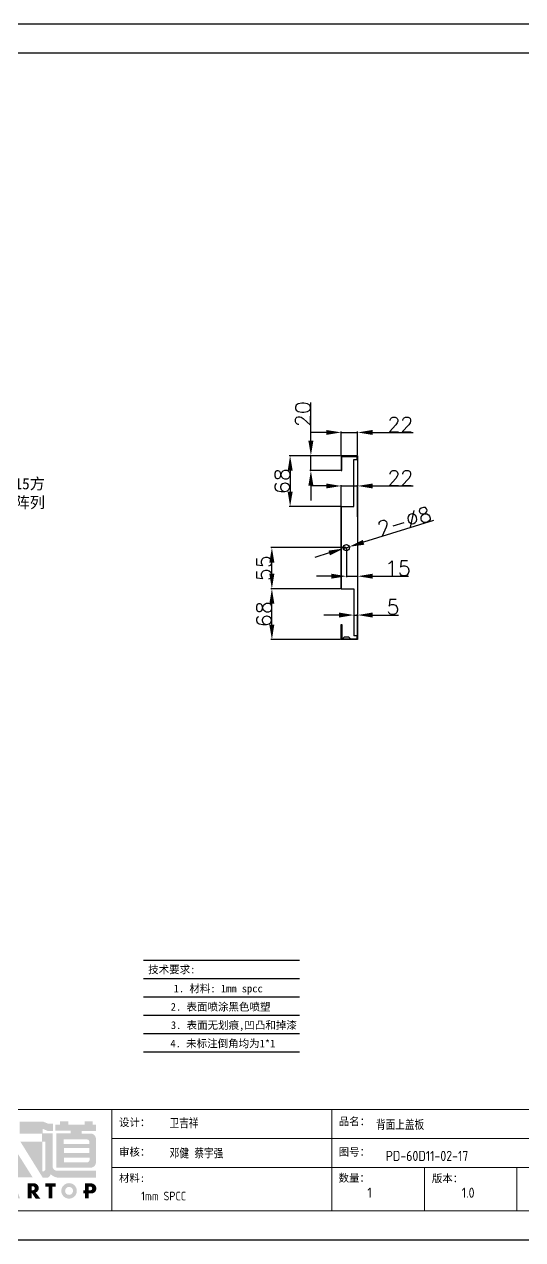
# Model space of a CAD drawing. Header units: millimetres. Extents: x -30327 to 34858, y 4015 to 75103.
# Drawn here: x 17147 to 17813, y 52753 to 54378 of the extents above; entities that cross this region are included whole.
import ezdxf
from ezdxf.enums import TextEntityAlignment as Align

# ---------------------------------------------------------------- set-up
doc = ezdxf.new("R2010")
doc.units = ezdxf.units.MM
doc.layers.add('A-TITLEBLOCK', color=7, linetype='Continuous', lineweight=18)
doc.layers.add('dim', color=2, linetype='Continuous', lineweight=9)
doc.layers.add('print', color=30, linetype='Continuous')
doc.styles.add('GB', font='GBENOR.SHX', dxfattribs={"bigfont": 'gbcbig.shx'})
doc.styles.add('HZ', font='')
doc.styles.add('SLDTEXTSTYLE0', font='simfang.ttf', dxfattribs={"bigfont": 'bigfont'})
doc.styles.get("Standard").update_dxf_attribs({"font": 'txt', "bigfont": 'gbcbig.shx'})
doc.styles.get('HZ').set_extended_font_data('SimSun')
doc.dimstyles.new('ISO-25', dxfattribs={"dimtxt": 20, "dimasz": 20, "dimexe": 1.25, "dimexo": 0.625, "dimtad": 1, "dimtxsty": 'Standard', "dimcen": 2.5, "dimadec": 0, "dimazin": 0, "dimtfac": 1, "dimtmove": 0, "dimatfit": 3, "dimfxl": 0, "dimarcsym": 0})

# ---------------------------------------------------------------- blocks, each defined once
blk = doc.blocks.new('*D355')
at = {"layer": 'Defpoints', "color": 0}
for p in [(17592.5, 53832.5), (17570.5, 53801.4), (17592.5, 53801.4)]:
    blk.add_point(p, dxfattribs=at)
at = {"layer": 'dim', "color": 0, "lineweight": -2}
for p, q in [((17550.5, 53832.5), (17530.5, 53832.5)), ((17570.5, 53802), (17570.5, 53833.8)), ((17570.5, 53832.5), (17592.5, 53832.5)), ((17592.5, 53802), (17592.5, 53833.8)), ((17612.5, 53832.5), (17667, 53832.5))]:
    blk.add_line(p, q, dxfattribs=at)
at = {"layer": 'dim', "color": 0}
for points in [[(17550.5, 53835.8), (17550.5, 53829.2), (17570.5, 53832.5)], [(17612.5, 53835.8), (17612.5, 53829.2), (17592.5, 53832.5)]]:
    blk.add_solid(points, dxfattribs=at)
at = {"layer": 'dim', "color": 0, "lineweight": 9, "insert": (17649.7, 53843.1), "char_height": 20, "attachment_point": 5}
blk.add_mtext('22', dxfattribs=at)
blk = doc.blocks.new('*D356')
at = {"layer": 'Defpoints', "color": 0}
for p in [(17530, 53801.4), (17570.5, 53801.4), (17570.5, 53781.4)]:
    blk.add_point(p, dxfattribs=at)
at = {"layer": 'dim', "color": 0, "lineweight": -2}
for p, q in [((17530, 53821.4), (17530, 53872.6)), ((17569.8, 53801.4), (17528.7, 53801.4)), ((17530, 53781.4), (17530, 53801.4)), ((17569.8, 53781.4), (17528.7, 53781.4)), ((17530, 53761.4), (17530, 53741.4))]:
    blk.add_line(p, q, dxfattribs=at)
at = {"layer": 'dim', "color": 0}
for points in [[(17526.6, 53821.4), (17533.3, 53821.4), (17530, 53801.4)], [(17526.6, 53761.4), (17533.3, 53761.4), (17530, 53781.4)]]:
    blk.add_solid(points, dxfattribs=at)
at = {"layer": 'dim', "color": 0, "lineweight": 9, "insert": (17519.3, 53857), "char_height": 20, "attachment_point": 5, "rotation": 90}
blk.add_mtext('20', dxfattribs=at)
blk = doc.blocks.new('*D363')
at = {"layer": 'Defpoints', "color": 0}
for p in [(17570.5, 53760.9), (17570.5, 53719), (17592.5, 53719)]:
    blk.add_point(p, dxfattribs=at)
at = {"layer": 'dim', "color": 0, "lineweight": -2}
for p, q in [((17570.5, 53719.7), (17570.5, 53762.1)), ((17592.5, 53719.7), (17592.5, 53762.1)), ((17550.5, 53760.9), (17530.5, 53760.9)), ((17570.5, 53760.9), (17592.5, 53760.9)), ((17612.5, 53760.9), (17667, 53760.9))]:
    blk.add_line(p, q, dxfattribs=at)
at = {"layer": 'dim', "color": 0}
for points in [[(17550.5, 53764.2), (17550.5, 53757.6), (17570.5, 53760.9)], [(17612.5, 53764.2), (17612.5, 53757.6), (17592.5, 53760.9)]]:
    blk.add_solid(points, dxfattribs=at)
at = {"layer": 'dim', "color": 0, "lineweight": 9, "insert": (17649.7, 53771.5), "char_height": 20, "attachment_point": 5}
blk.add_mtext('22', dxfattribs=at)
blk = doc.blocks.new('*D364')
at = {"layer": 'Defpoints', "color": 0}
for p in [(17587.5, 53623.4), (17592.5, 53588.2), (17592.5, 53555.4)]:
    blk.add_point(p, dxfattribs=at)
at = {"layer": 'dim', "color": 0, "lineweight": -2}
for p, q in [((17587.5, 53622.8), (17587.5, 53587)), ((17567.5, 53588.2), (17547.5, 53588.2)), ((17587.5, 53588.2), (17592.5, 53588.2)), ((17592.5, 53556), (17592.5, 53589.5)), ((17612.5, 53588.2), (17647, 53588.2))]:
    blk.add_line(p, q, dxfattribs=at)
at = {"layer": 'dim', "color": 0}
for points in [[(17567.5, 53591.6), (17567.5, 53584.9), (17587.5, 53588.2)], [(17612.5, 53591.6), (17612.5, 53584.9), (17592.5, 53588.2)]]:
    blk.add_solid(points, dxfattribs=at)
at = {"layer": 'dim', "color": 0, "lineweight": 9, "insert": (17639.7, 53598.9), "char_height": 20, "attachment_point": 5}
blk.add_mtext('5', dxfattribs=at)
blk = doc.blocks.new('*D372')
at = {"layer": 'Defpoints', "color": 0}
for p in [(17477.8, 53623.4), (17570.5, 53623.4), (17570.5, 53555.4)]:
    blk.add_point(p, dxfattribs=at)
at = {"layer": 'dim', "color": 0, "lineweight": -2}
for p, q in [((17569.8, 53623.4), (17476.5, 53623.4)), ((17477.8, 53575.4), (17477.8, 53603.4)), ((17569.8, 53555.4), (17476.5, 53555.4))]:
    blk.add_line(p, q, dxfattribs=at)
at = {"layer": 'dim', "color": 0}
for points in [[(17474.4, 53603.4), (17481.1, 53603.4), (17477.8, 53623.4)], [(17474.4, 53575.4), (17481.1, 53575.4), (17477.8, 53555.4)]]:
    blk.add_solid(points, dxfattribs=at)
at = {"layer": 'dim', "color": 0, "lineweight": 9, "insert": (17467.2, 53589.4), "char_height": 20, "attachment_point": 5, "rotation": 90}
blk.add_mtext('68', dxfattribs=at)
blk = doc.blocks.new('*D373')
at = {"layer": 'Defpoints', "color": 0}
for p in [(17570.5, 53801.4), (17502.2, 53733.4), (17570.5, 53733.4)]:
    blk.add_point(p, dxfattribs=at)
at = {"layer": 'dim', "color": 0, "lineweight": -2}
for p, q in [((17569.8, 53801.4), (17501, 53801.4)), ((17502.2, 53781.4), (17502.2, 53753.4)), ((17569.8, 53733.4), (17501, 53733.4))]:
    blk.add_line(p, q, dxfattribs=at)
at = {"layer": 'dim', "color": 0}
for points in [[(17498.9, 53781.4), (17505.6, 53781.4), (17502.2, 53801.4)], [(17498.9, 53753.4), (17505.6, 53753.4), (17502.2, 53733.4)]]:
    blk.add_solid(points, dxfattribs=at)
at = {"layer": 'dim', "color": 0, "lineweight": 9, "insert": (17491.6, 53767.4), "char_height": 20, "attachment_point": 5, "rotation": 90}
blk.add_mtext('68', dxfattribs=at)
blk = doc.blocks.new('*D539')
at = {"layer": 'Defpoints', "color": 0}
for p in [(17573.6, 53677.2), (17581.3, 53679.6)]:
    blk.add_point(p, dxfattribs=at)
at = {"layer": 'dim', "color": 0, "lineweight": -2}
for p, q in [((17693.8, 53714.6), (17600.4, 53685.5)), ((17554.5, 53671.3), (17535.4, 53665.3)), ((17573.6, 53677.2), (17581.3, 53679.6))]:
    blk.add_line(p, q, dxfattribs=at)
at = {"layer": 'dim', "color": 0}
for points in [[(17599.4, 53688.7), (17601.4, 53682.3), (17581.3, 53679.6)], [(17553.5, 53674.4), (17555.5, 53668.1), (17573.6, 53677.2)]]:
    blk.add_solid(points, dxfattribs=at)
at = {"layer": 'dim', "color": 0, "insert": (17655, 53713.7), "char_height": 20, "attachment_point": 5, "rotation": 17.291}
blk.add_mtext('2-∅8', dxfattribs=at)
blk = doc.blocks.new('*D540')
at = {"layer": 'Defpoints', "color": 0}
for p in [(17577.5, 53678.4), (17592.5, 53678.6), (17592.5, 53640.2)]:
    blk.add_point(p, dxfattribs=at)
at = {"layer": 'dim', "color": 0, "lineweight": -2}
for p, q in [((17577.5, 53677.8), (17577.5, 53639)), ((17592.5, 53678), (17592.5, 53639)), ((17557.5, 53640.2), (17537.5, 53640.2)), ((17577.5, 53640.2), (17592.5, 53640.2)), ((17612.5, 53640.2), (17660.4, 53640.2))]:
    blk.add_line(p, q, dxfattribs=at)
at = {"layer": 'dim', "color": 0}
for points in [[(17557.5, 53643.5), (17557.5, 53636.9), (17577.5, 53640.2)], [(17612.5, 53643.5), (17612.5, 53636.9), (17592.5, 53640.2)]]:
    blk.add_solid(points, dxfattribs=at)
at = {"layer": 'dim', "color": 0, "insert": (17646.4, 53650.8), "char_height": 20, "attachment_point": 5}
blk.add_mtext('15', dxfattribs=at)
blk = doc.blocks.new('*D541')
at = {"layer": 'Defpoints', "color": 0}
for p in [(17477.8, 53678.4), (17577.5, 53678.4), (17570.5, 53623.4)]:
    blk.add_point(p, dxfattribs=at)
at = {"layer": 'dim', "color": 0, "lineweight": -2}
for p, q in [((17576.8, 53678.4), (17476.5, 53678.4)), ((17477.8, 53643.4), (17477.8, 53658.4)), ((17569.8, 53623.4), (17476.5, 53623.4))]:
    blk.add_line(p, q, dxfattribs=at)
at = {"layer": 'dim', "color": 0}
for points in [[(17474.4, 53658.4), (17481.1, 53658.4), (17477.8, 53678.4)], [(17474.4, 53643.4), (17481.1, 53643.4), (17477.8, 53623.4)]]:
    blk.add_solid(points, dxfattribs=at)
at = {"layer": 'dim', "color": 0, "insert": (17467.2, 53650.9), "char_height": 20, "attachment_point": 5, "rotation": 90}
blk.add_mtext('55', dxfattribs=at)
blk = doc.blocks.new('Dartop Logo')
at = {"true_color": 0xc40018}
h = blk.add_hatch(color=12, dxfattribs=at)
h.set_gradient(color1=(196, 0, 24), color2=(196, 0, 24), tint=1)
h.paths.add_polyline_path([(30.39, -3.87), (33.08, -5.04), (35.99, -5.04), (35.99, -1.19), (33.59, -1.19), (30.46, 0.05), (17.94, 0.05), (17.94, -6.46), (30.12, -6.46), (30.12, -6.59), (30.12, -10.75), (18.31, -10.75), (30.46, -30.31), (32.87, -30.31, 0.279375), (34.63, -28.6), (34.63, -28.51), (34.84, -28.51, 0.143145), (38.15, -30.2), (59.27, -30.2), (59.27, -26.49), (38.06, -26.49, -0.414214), (35.75, -24.18), (35.75, -6.26), (30.39, -6.26)])
h.paths.add_polyline_path([(30.25, -10.84), (31.8, -10.84), (31.8, -26.02, -0.088936), (30.9, -26.94), (30.24, -26.94)], flags=16)
h = blk.add_hatch(color=12, dxfattribs=at)
h.set_gradient(color1=(196, 0, 24), color2=(196, 0, 24), tint=1)
h.paths.add_polyline_path([(59.24, -1.73), (57.36, -1.73), (57.36, 0.06), (53.06, 0.06), (53.06, -1.64), (44.29, -1.64), (44.29, 0.15), (39.7, 0.15), (39.7, -1.67), (37.16, -1.67), (37.16, -4.97), (45.54, -4.97), (45.54, -6.42), (37.73, -6.42), (37.73, -24.88), (56.26, -24.88, 0.414214), (59.15, -21.99), (59.15, -9.35, 0.414214), (56.26, -6.46), (51.36, -6.46), (51.36, -5.03), (59.24, -5.03)])
h.paths.add_polyline_path([(54.21, -9.59, -0.414214), (55.66, -11.04), (55.66, -12.1), (41.79, -12.1), (41.79, -9.59)], flags=16)
h.paths.add_polyline_path([(55.57, -14.33), (55.57, -17.01), (41.88, -17.01), (41.88, -14.33)], flags=16)
h.paths.add_polyline_path([(55.75, -19.43), (55.75, -20.57, -0.414214), (54.3, -22.02), (41.88, -22.02), (41.88, -19.43)], flags=16)
h = blk.add_hatch(color=12, dxfattribs=at)
h.set_gradient(color1=(196, 0, 24), color2=(196, 0, 24), tint=1)
h.paths.add_polyline_path([(12.18, 0), (0, 0), (0, -6.37), (12.18, -6.37)])
h = blk.add_hatch(color=12, dxfattribs=at)
h.set_gradient(color1=(196, 0, 24), color2=(196, 0, 24), tint=1)
h.paths.add_polyline_path([(11.79, -10.83), (0.03, -10.83), (0.03, -30.03)])
h = blk.add_hatch(color=12, dxfattribs=at)
h.set_gradient(color1=(196, 0, 24), color2=(196, 0, 24), tint=1)
h.paths.add_polyline_path([(15.05, -14.31), (5.44, -30.15), (25.01, -30.15)])
at = {"true_color": 0x646464}
h = blk.add_hatch(color=251, dxfattribs=at)
h.set_gradient(color1=(100, 100, 100), color2=(100, 100, 100), tint=1)
h.paths.add_polyline_path([(4.15, -33.43), (0.11, -33.43), (0.11, -41.5), (3.51, -41.5, 0.793016)])
h.paths.add_polyline_path([(3.57, -39.73), (2.16, -39.73), (2.16, -35.19), (3.42, -35.19, -0.671361)], flags=16)
h = blk.add_hatch(color=251, dxfattribs=at)
h.set_gradient(color1=(100, 100, 100), color2=(100, 100, 100), tint=1)
h.paths.add_polyline_path([(15.08, -33.36), (12.78, -33.36), (9.82, -41.51), (12, -41.51), (12.51, -40.06), (15.46, -40.06), (15.99, -41.52), (18.19, -41.52)])
h.paths.add_polyline_path([(14.9, -38.51), (13.07, -38.51), (13.97, -35.95)], flags=16)
h = blk.add_hatch(color=251, dxfattribs=at)
h.set_gradient(color1=(100, 100, 100), color2=(100, 100, 100), tint=1)
h.paths.add_polyline_path([(26.27, -33.36), (22.3, -33.36), (22.3, -41.51), (24.4, -41.51), (24.4, -38.28), (26.55, -41.54), (29.09, -41.54), (26.61, -38.3, 0.744055)])
h.paths.add_polyline_path([(24.38, -37.08), (24.38, -34.94), (25.32, -34.94, -0.796809), (25.3, -37.08)], flags=16)
h = blk.add_hatch(color=251, dxfattribs=at)
h.set_gradient(color1=(100, 100, 100), color2=(100, 100, 100), tint=1)
h.paths.add_polyline_path([(37.44, -33.4), (31.88, -33.4), (31.88, -35.16), (33.61, -35.16), (33.61, -41.52), (35.69, -41.52), (35.69, -35.16), (37.44, -35.16)])
h = blk.add_hatch(color=251, dxfattribs=at)
h.set_gradient(color1=(100, 100, 100), color2=(100, 100, 100), tint=1)
h.paths.add_polyline_path([(40.46, -37.41, 1), (48.83, -37.41, 1)])
h.paths.add_polyline_path([(46.8, -37.41, -1), (42.5, -37.41, -1)], flags=16)
h = blk.add_hatch(color=251, dxfattribs=at)
h.set_gradient(color1=(100, 100, 100), color2=(100, 100, 100), tint=1)
h.paths.add_polyline_path([(56.85, -33.38), (56.73, -33.38), (53.19, -33.38), (53.19, -37.19), (52.26, -37.19), (52.26, -38.73), (53.18, -38.73), (53.18, -41.5), (55.24, -41.5), (55.24, -38.72), (57.51, -38.72, 0.812304)])
h.paths.add_polyline_path([(55.21, -37.18), (55.21, -35.05), (56.39, -35.05, -0.778213), (56.27, -37.18)], flags=16)
blk = doc.blocks.new('DT-A2-TITLE')
for p, q in [((594, 420), (0, 420)), ((584, 410), (10, 410))]:
    blk.add_line(p, q)
at = {"layer": 'A-TITLEBLOCK', "color": 7}
for p, q in [((584, 45), (382, 45)), ((432, 45), (432, 10)), ((508, 45), (508, 10)), ((584, 35), (432, 35)), ((432, 25), (584.08, 25)), ((540, 10), (540, 25)), ((572, 10), (572, 25)), ((10, 10), (584, 10)), ((0, 0), (594, 0))]:
    blk.add_line(p, q, dxfattribs=at)
at = {"layer": 'A-TITLEBLOCK', "xscale": 0.6400000000000001, "yscale": 0.6400000000000001, "zscale": 0.6400000000000001}
blk.add_blockref('Dartop Logo', (388.65, 40.81), dxfattribs=at)
at = {"style": 'GB'}
for tag, p, height in [('#设计', (451.96, 38.52), 3.5), ('#品名', (523.32, 37.95), 3.5), ('#审核', (451.99, 28.1), 3.5), ('#图号', (526.67, 27.2), 3.5), ('#材料说明', (442.15, 13.59), 3), ('#数量', (520.33, 14.51), 3.5), ('#版本', (552.92, 14.47), 3.5)]:
    blk.add_attdef(tag, p, '', height=height, dxfattribs=at)
at = {"layer": 'A-TITLEBLOCK', "color": 7, "char_height": 2.646, "attachment_point": 1, "style": 'SLDTEXTSTYLE0'}
for s, insert in [('设计：', (434.47, 41.87)), ('品名：', (510.43, 42.19)), ('审核：', (434.47, 31.64)), ('图号：', (510.4, 31.66)), ('材料:', (434.47, 22.62)), ('数量：', (510.35, 22.64)), ('版本：', (542.59, 22.48))]:
    blk.add_mtext(s, dxfattribs=dict(at, insert=insert))

msp = doc.modelspace()

# ---------------------------------------------------------------- linework, layer by layer
for p, q in [((17592.4558, 53801.3899), (17570.4558, 53801.3899)), ((17570.4558, 53801.3899), (17570.4558, 53781.3899)), ((17571.4558, 53781.3899), (17571.4558, 53800.3899)), ((17571.4558, 53800.3899), (17591.4558, 53800.3899)), ((17587.4558, 53796.3899), (17592.4558, 53796.3899)), ((17587.4558, 53733.3899), (17587.4558, 53796.3899)), ((17591.4558, 53800.3899), (17591.4558, 53796.3899)), ((17592.4558, 53801.3899), (17592.4558, 53555.3899)), ((17570.4558, 53781.3899), (17571.4558, 53781.3899)), ((17570.4558, 53733.3899), (17570.4558, 53623.3899)), ((17570.4558, 53623.3899), (17570.4558, 53733.3899)), ((17570.4558, 53733.3899), (17587.4558, 53733.3899)), ((17570.4558, 53623.3899), (17587.4558, 53623.3899)), ((17587.4558, 53623.3899), (17587.4558, 53560.3899)), ((17570.4558, 53555.3899), (17570.4558, 53575.3899)), ((17570.4558, 53575.3899), (17571.4558, 53575.3899)), ((17571.4558, 53575.3899), (17571.4558, 53556.3899)), ((17592.4558, 53555.3899), (17570.4558, 53555.3899)), ((17571.4558, 53556.3899), (17591.4558, 53556.3899)), ((17592.4558, 53555.3899), (17571.4558, 53555.3899)), ((17572.0397, 53556.3899), (17574.7468, 53559.097)), ((17574.7468, 53559.097), (17580.161, 53559.097)), ((17582.8681, 53556.3899), (17580.161, 53559.097)), ((17592.4558, 53560.3899), (17587.4558, 53560.3899)), ((17591.4558, 53560.3899), (17591.4558, 53556.3899))]:
    msp.add_line(p, q)
msp.add_circle((17577.4558, 53678.3899), 4)
at = {"layer": 'Defpoints'}
for p, q in [((17305.9896, 53126.4512), (17514.8213, 53126.4512)), ((17305.9896, 53101.9323), (17514.8213, 53101.9323)), ((17305.9896, 53101.9323), (17514.8213, 53101.9323)), ((17305.9896, 53077.4134), (17514.8213, 53077.4134)), ((17305.9896, 53052.8945), (17514.8213, 53052.8945)), ((17305.9896, 53028.3756), (17514.8213, 53028.3756)), ((17305.9896, 53003.8567), (17514.8213, 53003.8567))]:
    msp.add_line(p, q, dxfattribs=at)
at = {"layer": 'print'}
msp.add_lwpolyline([(15591.5606, 52752.7093), (17890.7683, 52752.7093), (17890.7683, 54378.4117), (15591.5606, 54378.4117)], close=True, dxfattribs=at)

# ---------------------------------------------------------------- block references
at = {"xscale": 3.87072, "yscale": 3.87072, "zscale": 3.87072}
msp.add_blockref('DT-A2-TITLE', (15591.5606, 52752.7093), dxfattribs=at).add_auto_attribs({'#设计': '卫吉祥', '#审核': '邓健 蔡宇强', '#材料说明': '1mm SPCC', '#品名': '背面上盖板', '#图号': 'PD-60D11-02-17', '#数量': '1', '#版本': '1.0'})

# ---------------------------------------------------------------- texts
at = {"style": 'HZ'}
for s, height, p in [('技术要求:', 10.29794, (17343.9152, 53114.0768)), ('1. 材料: 1mm spcc                        ', 10.297936, (17490.0488, 53088.7109)), ('    2. 表面喷涂黑色喷塑  ', 10.297936, (17402.2344, 53064.192)), ('3. 表面无划痕,凹凸和掉漆', 10.297936, (17426.9593, 53039.6731)), ('4. 未标注倒角均为1*1', 10.297936, (17412.2548, 53015.1542))]:
    msp.add_text(s, height=height, dxfattribs=at).set_placement(p, align=Align.MIDDLE_CENTER)
at = {"insert": (17174.3718, 53771.448), "char_height": 15, "width": 99.079569, "attachment_point": 3, "style": 'HZ'}
msp.add_mtext('  3*15方孔阵列', dxfattribs=at)

# ---------------------------------------------------------------- dimensions: what is measured, and where the dimension line sits
at = {"layer": 'dim', "lineweight": 9}
for base, p1, p2, picture, middle in [((17529.9681, 53801.3899), (17570.4558, 53781.3899), (17570.4558, 53801.3899), '*D356', (17519.3431, 53857.0149)), ((17502.2232, 53733.3899), (17570.4558, 53801.3899), (17570.4558, 53733.3899), '*D373', (17491.5982, 53767.3899)), ((17477.7797, 53623.3899), (17570.4558, 53555.3899), (17570.4558, 53623.3899), '*D372', (17467.1547, 53589.3899))]:
    dim = msp.add_linear_dim(base=base, p1=p1, p2=p2, angle=90, dimstyle='ISO-25', dxfattribs=at)
    dim.commit()
    dim.dimension.update_dxf_attribs({"geometry": picture, "text_midpoint": middle})
dim = msp.add_linear_dim(base=(17592.4558, 53832.502), p1=(17570.4558, 53801.3899), p2=(17592.4558, 53801.3899), dimstyle='ISO-25', dxfattribs=at)
dim.commit()
dim.dimension.update_dxf_attribs({"geometry": '*D355', "text_midpoint": (17649.7475, 53843.127)})
for base, p1, p2, picture, middle in [((17570.4558, 53760.89), (17592.4558, 53719.0296), (17570.4558, 53719.0296), '*D363', (17649.7475, 53760.89)), ((17592.4558, 53588.2402), (17587.4558, 53623.3899), (17592.4558, 53555.3899), '*D364', (17639.7475, 53588.2402))]:
    dim = msp.add_linear_dim(base=base, p1=p1, p2=p2, dimstyle='ISO-25', dxfattribs=at)
    dim.commit()
    dim.dimension.update_dxf_attribs({"geometry": picture, "text_midpoint": middle, "dimtype": 160})
at = {"layer": 'dim'}
dim = msp.add_diameter_dim_2p(p1=(17573.6366, 53677.201), p2=(17581.275, 53679.5788), text='2-<>', dimstyle='ISO-25', dxfattribs=at)
dim.commit()
dim.dimension.update_dxf_attribs({"geometry": '*D539', "text_midpoint": (17658.1985, 53703.5246), "dimtype": 163})
dim = msp.add_linear_dim(base=(17477.7797, 53678.3899), p1=(17570.4558, 53623.3899), p2=(17577.4558, 53678.3899), angle=90, dimstyle='ISO-25', dxfattribs=at)
dim.commit()
dim.dimension.update_dxf_attribs({"geometry": '*D541', "text_midpoint": (17467.1547, 53650.8899)})
dim = msp.add_linear_dim(base=(17592.4558, 53640.2117), p1=(17577.4558, 53678.3899), p2=(17592.4558, 53678.6134), dimstyle='ISO-25', dxfattribs=at)
dim.commit()
dim.dimension.update_dxf_attribs({"geometry": '*D540', "text_midpoint": (17646.4141, 53650.8367)})

doc.saveas('drawing.dxf')
